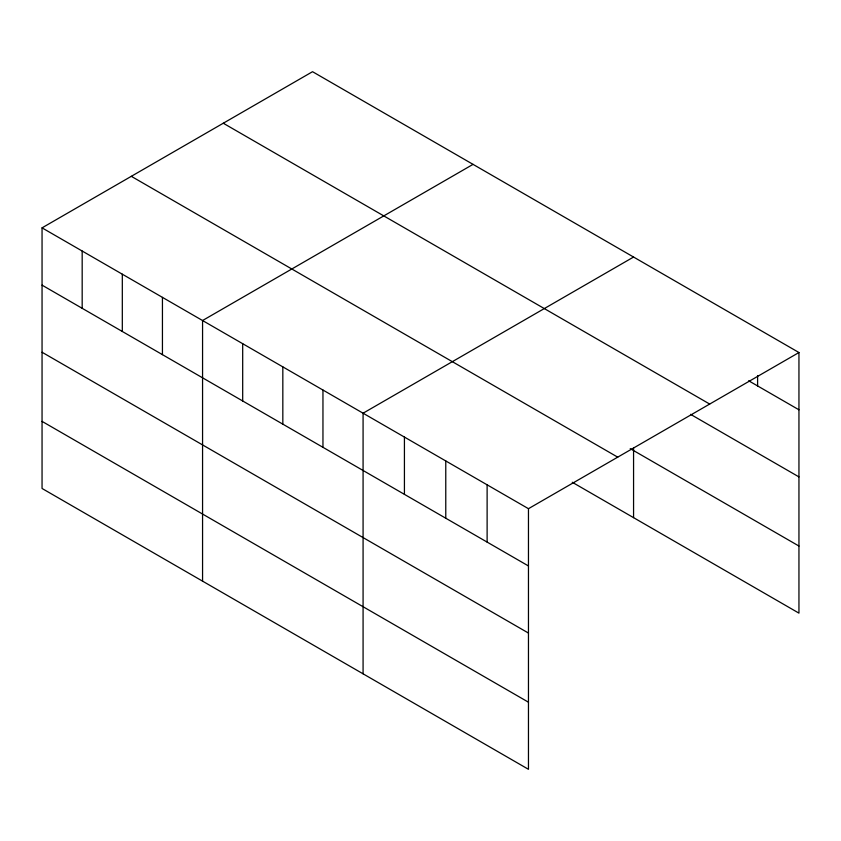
<?xml version="1.0" encoding="UTF-8"?>
<svg xmlns="http://www.w3.org/2000/svg" width="841" height="841" viewBox="0 0 841 841"><rect width="100%" height="100%" fill="white"/><g stroke="black" fill="none" stroke-linecap="round" stroke-linejoin="round"><path stroke-width="1.26" d="M42.05 227.858L528.463 508.689L528.463 769.305L42.05 488.474L42.05 227.858L312.537 71.695L798.95 352.526L798.95 613.142L572.258 482.261M473.052 164.363L202.565 320.526L202.565 581.152M633.567 257.041L363.081 413.204L363.081 673.82M528.463 508.689L798.95 352.526M748.669 380.773L798.95 409.798M223.275 123.228L709.688 404.058M690.556 414.329L798.95 476.9M630.224 448.631L798.95 546.04M131.312 176.326L617.725 457.157M42.05 285.141L528.463 565.961M42.05 352.242L528.463 633.063M42.05 421.373L528.463 702.203M757.604 375.517L757.604 385.935M633.567 448.001L633.567 517.657M487.118 484.815L487.118 542.098M445.772 460.942L445.772 518.224M404.426 437.078L404.426 494.35M322.955 390.035L322.955 447.317M282.828 366.865L282.828 424.148M242.692 343.696L242.692 400.978M162.439 297.367L162.439 354.639M122.313 274.198L122.313 331.47M82.176 251.028L82.176 308.3"/></g></svg>
